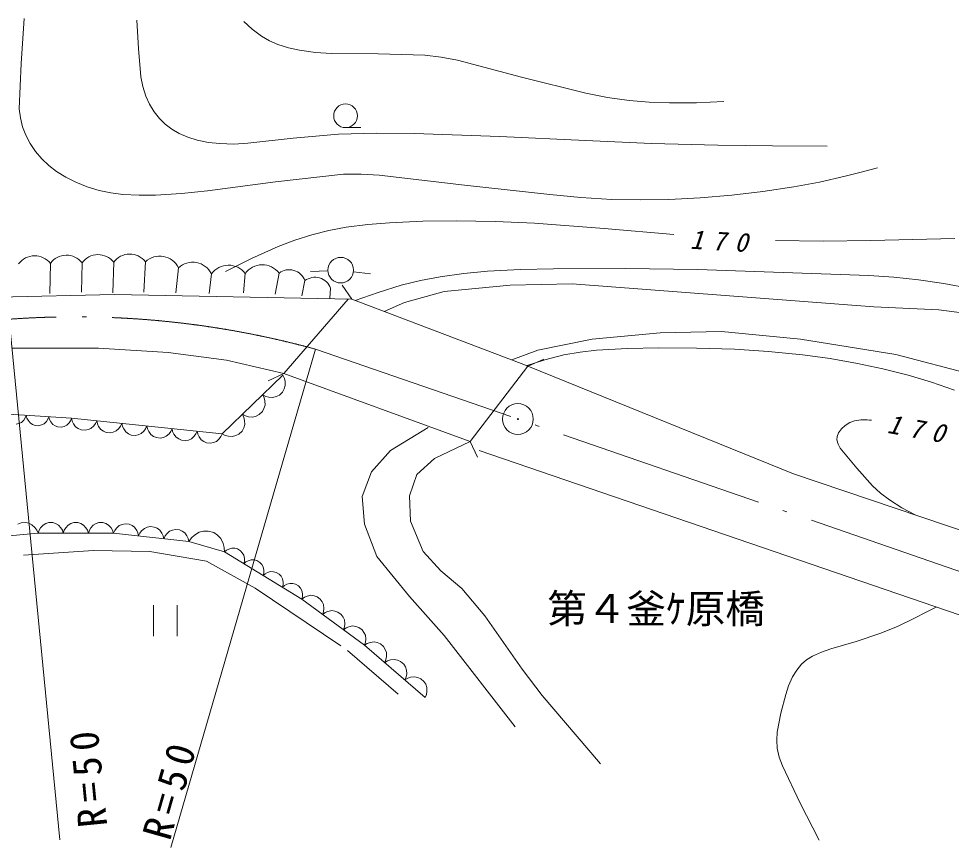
# Model space of a CAD drawing. Units: millimetres, scale not verified. Extents: x -625 to 710962, y -625 to 360139.
# Drawn here: x 471880 to 526119, y 241895 to 290103 of the extents above; entities that cross this region are included whole.
import ezdxf
from ezdxf.enums import TextEntityAlignment as Align

# ---------------------------------------------------------------- set-up
doc = ezdxf.new("R2010")
doc.units = ezdxf.units.MM
doc.header["$LTSCALE"] = 1000
doc.linetypes.add('DASHED', pattern=[7.5, 6, -1.5])
doc.linetypes.add('LONG_DASHED_DOTTED', pattern=[15.25, 12, -1.5, 0.25, -1.5])
doc.layers.add('S-SUV', color=7, linetype='Continuous', lineweight=13)
doc.styles.add('ＭＳ ゴシック', font='')
doc.styles.get('ＭＳ ゴシック').set_extended_font_data('MS Gothic')

msp = doc.modelspace()

# ---------------------------------------------------------------- linework, layer by layer
at = {"layer": 'S-SUV'}
for p, q in [((472205, 290103), (472031, 287492)), ((478758, 290020), (478845, 288366)), ((484972, 289940), (485468, 289489)), ((485468, 289489), (486003, 289084)), ((486003, 289084), (486462, 288817)), ((486462, 288817), (486951, 288601)), ((486951, 288601), (487571, 288403)), ((478845, 288366), (478992, 286713)), ((487571, 288403), (488215, 288261)), ((488215, 288261), (489141, 288134)), ((489141, 288134), (490074, 288066)), ((490074, 288066), (492788, 288057)), ((492788, 288057), (495505, 287988)), ((472031, 287492), (471916, 284858)), ((495505, 287988), (496453, 287865)), ((496453, 287865), (497403, 287681)), ((497403, 287681), (501129, 286693)), ((478992, 286713), (479106, 286156)), ((501129, 286693), (504858, 285765)), ((479106, 286156), (479282, 285602)), ((479282, 285602), (479494, 285132)), ((504858, 285765), (506114, 285525)), ((506114, 285525), (507379, 285344)), ((507379, 285344), (508551, 285240)), ((471916, 284858), (471983, 284338)), ((479494, 285132), (479764, 284680)), ((508551, 285240), (509737, 285196)), ((509737, 285196), (511304, 285210)), ((511304, 285210), (512882, 285281)), ((471983, 284338), (472113, 283818)), ((479764, 284680), (480061, 284297)), ((480061, 284297), (480402, 283957)), ((472113, 283818), (472302, 283322)), ((480402, 283957), (480785, 283667)), ((490890, 283764), (491785, 283764)), ((472302, 283322), (472553, 282838)), ((480785, 283667), (481212, 283421)), ((481212, 283421), (481721, 283201)), ((481721, 283201), (482262, 283035)), ((485213, 282850), (487841, 283147)), ((487841, 283147), (490479, 283384)), ((490479, 283384), (492677, 283435)), ((492677, 283435), (494876, 283427)), ((494876, 283427), (499859, 283244)), ((499859, 283244), (504847, 283006)), ((472553, 282838), (472862, 282374)), ((482262, 283035), (482915, 282903)), ((482915, 282903), (483582, 282831)), ((483582, 282831), (484390, 282810)), ((484390, 282810), (485213, 282850)), ((504847, 283006), (508691, 282840)), ((508691, 282840), (512537, 282734)), ((512537, 282734), (515716, 282698)), ((515716, 282698), (518905, 282688)), ((472862, 282374), (473220, 281947)), ((473220, 281947), (473626, 281559)), ((473626, 281559), (474078, 281213)), ((474078, 281213), (474621, 280875)), ((486808, 280601), (490771, 281050)), ((490771, 281050), (491806, 281057)), ((491806, 281057), (492850, 281005)), ((492850, 281005), (497808, 280417)), ((519944, 280936), (520881, 281176)), ((520881, 281176), (521825, 281432)), ((474621, 280875), (475206, 280583)), ((475206, 280583), (475868, 280320)), ((482856, 280092), (486808, 280601)), ((497808, 280417), (502768, 279865)), ((516965, 280316), (518457, 280596)), ((518457, 280596), (519944, 280936)), ((475868, 280320), (476557, 280111)), ((476557, 280111), (477240, 279965)), ((477240, 279965), (477945, 279878)), ((477945, 279878), (478881, 279829)), ((479830, 279840), (481347, 279936)), ((481347, 279936), (482856, 280092)), ((513349, 279842), (515157, 280048)), ((515157, 280048), (516965, 280316)), ((478881, 279829), (479830, 279840)), ((502768, 279865), (504567, 279695)), ((504567, 279695), (506371, 279586)), ((506371, 279586), (508021, 279556)), ((508021, 279556), (509681, 279586)), ((509681, 279586), (511517, 279684)), ((511517, 279684), (513349, 279842)), ((493450, 278233), (495392, 278315)), ((495392, 278315), (497329, 278336)), ((497329, 278336), (499609, 278297)), ((499609, 278297), (501883, 278198)), ((488924, 277530), (489917, 277776)), ((489917, 277776), (490926, 277964)), ((490926, 277964), (492178, 278128)), ((492178, 278128), (493450, 278233)), ((501883, 278198), (505929, 277893)), ((505929, 277893), (509980, 277543)), ((486973, 276843), (487940, 277215)), ((487940, 277215), (488924, 277530)), ((515899, 277206), (518666, 277168)), ((518666, 277168), (521446, 277190)), ((521446, 277190), (526315, 277316)), ((485428, 276149), (486973, 276843)), ((483901, 275397), (485428, 276149)), ((473723, 275866), (473690, 274112)), ((475566, 275900), (475544, 274200)), ((477409, 275933), (477354, 274156)), ((479252, 275966), (479164, 274200)), ((481172, 275613), (481018, 274156)), ((501060, 275511), (502979, 275557)), ((502979, 275557), (507168, 275567)), ((507168, 275567), (511352, 275518)), ((483093, 275259), (482960, 274112)), ((485057, 275282), (484947, 274156)), ((487022, 275304), (486801, 274067)), ((489860, 275436), (488861, 275388)), ((491353, 275379), (492345, 275255)), ((495256, 274869), (496397, 275084)), ((496397, 275084), (497767, 275275)), ((497767, 275275), (499143, 275406)), ((499143, 275406), (501060, 275511)), ((511352, 275518), (516331, 275333)), ((516331, 275333), (521321, 275152)), ((521321, 275152), (522767, 275060)), ((522767, 275060), (524214, 274906)), ((488523, 274862), (488346, 273979)), ((490699, 274602), (491247, 273777)), ((492778, 274178), (494130, 274595)), ((494130, 274595), (495256, 274869)), ((496627, 274224), (500455, 274602)), ((500455, 274602), (504072, 274686)), ((504072, 274686), (521611, 273340)), ((524214, 274906), (525676, 274695)), ((525676, 274695), (527133, 274423)), ((469272, 273865), (477458, 274055)), ((477458, 274055), (491247, 273777)), ((490024, 274421), (489980, 273847)), ((491443, 273702), (492778, 274178)), ((494314, 273593), (496627, 274224)), ((491247, 273777), (501500, 269894)), ((493131, 273063), (494314, 273593)), ((521611, 273340), (525395, 273172)), ((525395, 273172), (527330, 272920)), ((471338, 272618), (474280, 242325)), ((505230, 271448), (509184, 271826)), ((509184, 271826), (512759, 271910)), ((512759, 271910), (517343, 271448)), ((502076, 270817), (505230, 271448)), ((517343, 271448), (522895, 270564)), ((471481, 270943), (476529, 270943)), ((476529, 270943), (480566, 270691)), ((480566, 270691), (483970, 270228)), ((489149, 270874), (480720, 241895)), ((500557, 270251), (502076, 270817)), ((503590, 270542), (504532, 270708)), ((504532, 270708), (505484, 270815)), ((505484, 270815), (507287, 270910)), ((507287, 270910), (509090, 270944)), ((509090, 270944), (511296, 270940)), ((511296, 270940), (513509, 270875)), ((513509, 270875), (515484, 270738)), ((515484, 270738), (517462, 270540)), ((483970, 270228), (487294, 269460)), ((501400, 269907), (502484, 270253)), ((501500, 269894), (502415, 270298)), ((502484, 270253), (503590, 270542)), ((517462, 270540), (519067, 270325)), ((519067, 270325), (520663, 270050)), ((522895, 270564), (527900, 269260)), ((501499, 269893), (516934, 263633)), ((520663, 270050), (522140, 269736)), ((522140, 269736), (523612, 269361)), ((487247, 269357), (483719, 265951)), ((487294, 269460), (486388, 269038)), ((487331, 269176), (487247, 269357)), ((498139, 265502), (487294, 269460)), ((487374, 268997), (487331, 269176)), ((523612, 269361), (524961, 268955)), ((487227, 268383), (487323, 268561)), ((487323, 268561), (487384, 268756)), ((487384, 268756), (487374, 268997)), ((524961, 268955), (526293, 268492)), ((486071, 268222), (486246, 268129)), ((486154, 268041), (486071, 268222)), ((486198, 267861), (486154, 268041)), ((486246, 268129), (486427, 268082)), ((486427, 268082), (486666, 268064)), ((486666, 268064), (486864, 268118)), ((486864, 268118), (487045, 268207)), ((487045, 268207), (487227, 268383)), ((486051, 267248), (486147, 267425)), ((486147, 267425), (486208, 267621)), ((486208, 267621), (486198, 267861)), ((474959, 266863), (471006, 267106)), ((472178, 266753), (472261, 266877)), ((472261, 266877), (472323, 267025)), ((472323, 267025), (472364, 266871)), ((472364, 266871), (472435, 266737)), ((473579, 266796), (473641, 266944)), ((473641, 266944), (473682, 266790)), ((474897, 266715), (474959, 266863)), ((483719, 265951), (474959, 266863)), ((474959, 266863), (474997, 266690)), ((484895, 267086), (485070, 266993)), ((484978, 266905), (484895, 267086)), ((485022, 266726), (484978, 266905)), ((485070, 266993), (485251, 266947)), ((485251, 266947), (485490, 266928)), ((485490, 266928), (485688, 266983)), ((485688, 266983), (485869, 267072)), ((485869, 267072), (486051, 267248)), ((471733, 266506), (471890, 266546)), ((471890, 266546), (472040, 266616)), ((472040, 266616), (472178, 266753)), ((472435, 266737), (472554, 266584)), ((472554, 266584), (472694, 266496)), ((472694, 266496), (472846, 266438)), ((472846, 266438), (473051, 266425)), ((473051, 266425), (473208, 266465)), ((473208, 266465), (473358, 266535)), ((473358, 266535), (473496, 266672)), ((473496, 266672), (473579, 266796)), ((473682, 266790), (473753, 266656)), ((473753, 266656), (473872, 266503)), ((473872, 266503), (474012, 266415)), ((474012, 266415), (474164, 266356)), ((474164, 266356), (474369, 266344)), ((474369, 266344), (474526, 266384)), ((474526, 266384), (474676, 266454)), ((474676, 266454), (474814, 266591)), ((474814, 266591), (474897, 266715)), ((474997, 266690), (475069, 266538)), ((475069, 266538), (475195, 266363)), ((475195, 266363), (475347, 266258)), ((476086, 266270), (476245, 266416)), ((476245, 266416), (476343, 266549)), ((476343, 266549), (476419, 266711)), ((476419, 266711), (476457, 266537)), ((476457, 266537), (476529, 266386)), ((476529, 266386), (476655, 266211)), ((477705, 266264), (477803, 266397)), ((477803, 266397), (477879, 266559)), ((477879, 266559), (477917, 266385)), ((477917, 266385), (477989, 266234)), ((479263, 266245), (479339, 266407)), ((479339, 266407), (479376, 266233)), ((484971, 266290), (485032, 266485)), ((485032, 266485), (485022, 266726)), ((495691, 266322), (493513, 264984)), ((519725, 266238), (519946, 266443)), ((519946, 266443), (520209, 266607)), ((520209, 266607), (520494, 266713)), ((520494, 266713), (520857, 266769)), ((520857, 266769), (521228, 266764)), ((521228, 266764), (521350, 266754)), ((521350, 266754), (521482, 266739)), ((475347, 266258), (475512, 266186)), ((475512, 266186), (475739, 266162)), ((475739, 266162), (475916, 266199)), ((475916, 266199), (476086, 266270)), ((476655, 266211), (476806, 266106)), ((476806, 266106), (476972, 266034)), ((476972, 266034), (477199, 266010)), ((477199, 266010), (477376, 266047)), ((477376, 266047), (477546, 266118)), ((477546, 266118), (477705, 266264)), ((477989, 266234), (478115, 266058)), ((478115, 266058), (478266, 265954)), ((478266, 265954), (478432, 265882)), ((478432, 265882), (478658, 265858)), ((478658, 265858), (478836, 265895)), ((478836, 265895), (479005, 265966)), ((479005, 265966), (479164, 266111)), ((479164, 266111), (479263, 266245)), ((479376, 266233), (479449, 266082)), ((479449, 266082), (479575, 265906)), ((479575, 265906), (479726, 265802)), ((479726, 265802), (479892, 265729)), ((480296, 265743), (480465, 265814)), ((480465, 265814), (480624, 265959)), ((480624, 265959), (480723, 266093)), ((480723, 266093), (480799, 266255)), ((480799, 266255), (480836, 266081)), ((480836, 266081), (480909, 265930)), ((480909, 265930), (481035, 265754)), ((481925, 265662), (482084, 265807)), ((482084, 265807), (482183, 265941)), ((482183, 265941), (482259, 266103)), ((482259, 266103), (482296, 265929)), ((482296, 265929), (482369, 265778)), ((482369, 265778), (482495, 265602)), ((483544, 265655), (483643, 265789)), ((483643, 265789), (483719, 265951)), ((483719, 265951), (483894, 265858)), ((483894, 265858), (484075, 265811)), ((484075, 265811), (484314, 265793)), ((484314, 265793), (484512, 265847)), ((484512, 265847), (484693, 265936)), ((484693, 265936), (484875, 266112)), ((484875, 266112), (484971, 266290)), ((519468, 265601), (519481, 265799)), ((519481, 265799), (519559, 266004)), ((519559, 266004), (519725, 266238)), ((479892, 265729), (480118, 265706)), ((480118, 265706), (480296, 265743)), ((481035, 265754), (481186, 265650)), ((481186, 265650), (481352, 265577)), ((481352, 265577), (481578, 265554)), ((481578, 265554), (481756, 265591)), ((481756, 265591), (481925, 265662)), ((482495, 265602), (482646, 265498)), ((482646, 265498), (482812, 265425)), ((482812, 265425), (483038, 265402)), ((483038, 265402), (483215, 265439)), ((483215, 265439), (483385, 265510)), ((483385, 265510), (483544, 265655)), ((498139, 265502), (496064, 264517)), ((498560, 264595), (498139, 265502)), ((519530, 265359), (519468, 265601)), ((519657, 265120), (519530, 265359)), ((493513, 264984), (492393, 263740)), ((527301, 255165), (498666, 264981)), ((520619, 263946), (519657, 265120)), ((496064, 264517), (495038, 263584)), ((492393, 263740), (491864, 262309)), ((516934, 263633), (543463, 254655)), ((521534, 262920), (520619, 263946)), ((495038, 263584), (494602, 262340)), ((522003, 262491), (521534, 262920)), ((491864, 262309), (491989, 260691)), ((494602, 262340), (494664, 260878)), ((522518, 262102), (522003, 262491)), ((523245, 261646), (522518, 262102)), ((524012, 261238), (523245, 261646)), ((472020, 260767), (471835, 260689)), ((472271, 260790), (472020, 260767)), ((472466, 260746), (472271, 260790)), ((472653, 260665), (472466, 260746)), ((472827, 260501), (472653, 260665)), ((472938, 260352), (472827, 260501)), ((473016, 260172), (472938, 260352)), ((473158, 260482), (473074, 260340)), ((473300, 260643), (473158, 260482)), ((473461, 260730), (473300, 260643)), ((473632, 260785), (473461, 260730)), ((473859, 260785), (473632, 260785)), ((474030, 260730), (473859, 260785)), ((474191, 260643), (474030, 260730)), ((474333, 260482), (474191, 260643)), ((474421, 260340), (474333, 260482)), ((474618, 260482), (474534, 260340)), ((474760, 260643), (474618, 260482)), ((474921, 260730), (474760, 260643)), ((475092, 260785), (474921, 260730)), ((475319, 260785), (475092, 260785)), ((475490, 260730), (475319, 260785)), ((475651, 260643), (475490, 260730)), ((475793, 260482), (475651, 260643)), ((475881, 260340), (475793, 260482)), ((476078, 260482), (475994, 260340)), ((476220, 260643), (476078, 260482)), ((476381, 260730), (476220, 260643)), ((476552, 260785), (476381, 260730)), ((476779, 260785), (476552, 260785)), ((476950, 260730), (476779, 260785)), ((477111, 260643), (476950, 260730)), ((477253, 260482), (477111, 260643)), ((477341, 260340), (477253, 260482)), ((477572, 260466), (477472, 260333)), ((477732, 260611), (477572, 260466)), ((477903, 260681), (477732, 260611)), ((478080, 260717), (477903, 260681)), ((478307, 260691), (478080, 260717)), ((478472, 260618), (478307, 260691)), ((478623, 260512), (478472, 260618)), ((478747, 260336), (478623, 260512)), ((479192, 260449), (479032, 260304)), ((479363, 260519), (479192, 260449)), ((479540, 260554), (479363, 260519)), ((479766, 260529), (479540, 260554)), ((479932, 260455), (479766, 260529)), ((480083, 260350), (479932, 260455)), ((480207, 260173), (480083, 260350)), ((480822, 260356), (480652, 260287)), ((481000, 260392), (480822, 260356)), ((481226, 260367), (481000, 260392)), ((481392, 260293), (481226, 260367)), ((491989, 260691), (492704, 258824)), ((494664, 260878), (495411, 259104)), ((464925, 259442), (473016, 260172)), ((473074, 260340), (473016, 260172)), ((473016, 260172), (477395, 260172)), ((474476, 260172), (474421, 260340)), ((474534, 260340), (474476, 260172)), ((475935, 260172), (475881, 260340)), ((475994, 260340), (475935, 260172)), ((477395, 260172), (477341, 260340)), ((477472, 260333), (477395, 260172)), ((477395, 260172), (481775, 259685)), ((478819, 260184), (478747, 260336)), ((478855, 260010), (478819, 260184)), ((478932, 260171), (478855, 260010)), ((479032, 260304), (478932, 260171)), ((480279, 260021), (480207, 260173)), ((480315, 259847), (480279, 260021)), ((480392, 260009), (480315, 259847)), ((480492, 260142), (480392, 260009)), ((480652, 260287), (480492, 260142)), ((481543, 260188), (481392, 260293)), ((481667, 260011), (481543, 260188)), ((481739, 259859), (481667, 260011)), ((481775, 259685), (481739, 259859)), ((481928, 259899), (481775, 259685)), ((482106, 260065), (481928, 259899)), ((482375, 260234), (482106, 260065)), ((482639, 260291), (482375, 260234)), ((482904, 260297), (482639, 260291)), ((483225, 260203), (482904, 260297)), ((483445, 260054), (483225, 260203)), ((483636, 259863), (483445, 260054)), ((483771, 259576), (483636, 259863)), ((481775, 259685), (483843, 259077)), ((483836, 259338), (483771, 259576)), ((483843, 259077), (483836, 259338)), ((484283, 259306), (484098, 259249)), ((484448, 259299), (484283, 259306)), ((484606, 259260), (484448, 259299)), ((483967, 259179), (483843, 259077)), ((483843, 259077), (488345, 256340)), ((484098, 259249), (483967, 259179)), ((484781, 259154), (484606, 259260)), ((484887, 259032), (484781, 259154)), ((484970, 258889), (484887, 259032)), ((485004, 258698), (484970, 258889)), ((492704, 258824), (494602, 256491)), ((495411, 259104), (496438, 257984)), ((484969, 258393), (485005, 258548)), ((485092, 258495), (484969, 258393)), ((485005, 258548), (485004, 258698)), ((485224, 258565), (485092, 258495)), ((485409, 258622), (485224, 258565)), ((485574, 258614), (485409, 258622)), ((485732, 258576), (485574, 258614)), ((485906, 258470), (485732, 258576)), ((486013, 258347), (485906, 258470)), ((486095, 258205), (486013, 258347)), ((486130, 258014), (486095, 258205)), ((486094, 257708), (486130, 257863)), ((486218, 257810), (486094, 257708)), ((486130, 257863), (486130, 258014)), ((486349, 257881), (486218, 257810)), ((486534, 257938), (486349, 257881)), ((486699, 257930), (486534, 257938)), ((486857, 257892), (486699, 257930)), ((487031, 257786), (486857, 257892)), ((487138, 257663), (487031, 257786)), ((487221, 257520), (487138, 257663)), ((496438, 257984), (497651, 256958)), ((487219, 257024), (487256, 257179)), ((487343, 257126), (487219, 257024)), ((487255, 257330), (487221, 257520)), ((487256, 257179), (487255, 257330)), ((487474, 257196), (487343, 257126)), ((487659, 257253), (487474, 257196)), ((487824, 257246), (487659, 257253)), ((487982, 257207), (487824, 257246)), ((488157, 257101), (487982, 257207)), ((488263, 256979), (488157, 257101)), ((488346, 256836), (488263, 256979)), ((488380, 256645), (488346, 256836)), ((488381, 256495), (488380, 256645)), ((488869, 256558), (488653, 256511)), ((489057, 256533), (488869, 256558)), ((497651, 256958), (498989, 255371)), ((488345, 256340), (488381, 256495)), ((488496, 256444), (488345, 256340)), ((488345, 256340), (491992, 253663)), ((488653, 256511), (488496, 256444)), ((489233, 256473), (489057, 256533)), ((489421, 256335), (489233, 256473)), ((489531, 256185), (489421, 256335)), ((489611, 256013), (489531, 256185)), ((489631, 255793), (489611, 256013)), ((494602, 256491), (496624, 254220)), ((479719, 255979), (479719, 254179)), ((481101, 254179), (481101, 255979)), ((489560, 255447), (489617, 255621)), ((489712, 255552), (489560, 255447)), ((489617, 255621), (489631, 255793)), ((489868, 255619), (489712, 255552)), ((490085, 255666), (489868, 255619)), ((490272, 255640), (490085, 255666)), ((490449, 255581), (490272, 255640)), ((490637, 255443), (490449, 255581)), ((524014, 255239), (524619, 255550)), ((524619, 255550), (525230, 255875)), ((490746, 255292), (490637, 255443)), ((490827, 255121), (490746, 255292)), ((490847, 254901), (490827, 255121)), ((498989, 255371), (501166, 252260)), ((523026, 254767), (524014, 255239)), ((490776, 254555), (490833, 254729)), ((490927, 254659), (490776, 254555)), ((490833, 254729), (490847, 254901)), ((491084, 254727), (490927, 254659)), ((491301, 254773), (491084, 254727)), ((491488, 254748), (491301, 254773)), ((491664, 254689), (491488, 254748)), ((491853, 254551), (491664, 254689)), ((491962, 254400), (491853, 254551)), ((492042, 254229), (491962, 254400)), ((522020, 254352), (523026, 254767)), ((492063, 254008), (492042, 254229)), ((492049, 253836), (492063, 254008)), ((492548, 253845), (492322, 253814)), ((492738, 253804), (492548, 253845)), ((496624, 254220), (500762, 248900)), ((519117, 253447), (520591, 253875)), ((520591, 253875), (522020, 254352)), ((491992, 253663), (492049, 253836)), ((492155, 253758), (491992, 253663)), ((491992, 253663), (495520, 250622)), ((492322, 253814), (492155, 253758)), ((492914, 253729), (492738, 253804)), ((493097, 253572), (492914, 253729)), ((493197, 253408), (493097, 253572)), ((493265, 253226), (493197, 253408)), ((518558, 253257), (519117, 253447)), ((493168, 252649), (493240, 252823)), ((493240, 252823), (493268, 252998)), ((493268, 252998), (493265, 253226)), ((493498, 252800), (493331, 252744)), ((493724, 252831), (493498, 252800)), ((493914, 252790), (493724, 252831)), ((494090, 252715), (493914, 252790)), ((517411, 252542), (517704, 252802)), ((517704, 252802), (518042, 253019)), ((518042, 253019), (518558, 253257)), ((493331, 252744), (493168, 252649)), ((494273, 252558), (494090, 252715)), ((494373, 252395), (494273, 252558)), ((494441, 252212), (494373, 252395)), ((494445, 251984), (494441, 252212)), ((501166, 252260), (502317, 250735)), ((517126, 252195), (517411, 252542)), ((494344, 251635), (494416, 251809)), ((494507, 251730), (494344, 251635)), ((494416, 251809), (494445, 251984)), ((494674, 251787), (494507, 251730)), ((494900, 251817), (494674, 251787)), ((495090, 251776), (494900, 251817)), ((495266, 251701), (495090, 251776)), ((495449, 251544), (495266, 251701)), ((516654, 251300), (516887, 251806)), ((516887, 251806), (517126, 252195)), ((495549, 251381), (495449, 251544)), ((495617, 251199), (495549, 251381)), ((495621, 250970), (495617, 251199)), ((516484, 250791), (516654, 251300)), ((495520, 250622), (495592, 250795)), ((495592, 250795), (495621, 250970)), ((502317, 250735), (505709, 246753)), ((516212, 249701), (516484, 250791)), ((515998, 248598), (516212, 249701)), ((515966, 248133), (515998, 248598)), ((515996, 247672), (515966, 248133)), ((516113, 247151), (515996, 247672)), ((516290, 246641), (516113, 247151)), ((517330, 244468), (516290, 246641)), ((518425, 242321), (517330, 244468))]:
    msp.add_line(p, q, dxfattribs=at)
at = {"layer": 'S-SUV', "linetype": 'DASHED'}
for p, q in [((491050, 273781), (487294, 269460)), ((501499, 269893), (498139, 265502)), ((472165, 258886), (476233, 259169)), ((476233, 259169), (479510, 259112)), ((479510, 259112), (482813, 258547)), ((482813, 258547), (485638, 256965)), ((485638, 256965), (491006, 253349)), ((491006, 253349), (493945, 250806))]:
    msp.add_line(p, q, dxfattribs=at)
at = {"layer": 'S-SUV', "linetype": 'LONG_DASHED_DOTTED'}
msp.add_line((489149, 270874), (559844, 246465), dxfattribs=at)
at = {"layer": 'S-SUV'}
for centre, radius in [((490890, 284453), 688), ((490609, 275472), 746), ((500912, 266813), 896), ((500912, 266813), 27)]:
    msp.add_circle(centre, radius, dxfattribs=at)
for centre, radius, start, end in [((472814, 275159), 1152, 37.8991, 144.1592), ((474657, 275192), 1152, 37.8991, 144.1592), ((476500, 275225), 1152, 37.8991, 144.1592), ((478343, 275258), 1152, 37.8991, 144.1592), ((480080, 275069), 1220, 26.4492, 132.7094), ((482000, 274716), 1220, 26.4492, 132.7094), ((484083, 274534), 1228, 37.5136, 143.7739), ((486048, 274556), 1228, 37.5136, 143.7739), ((487607, 274520), 978, 20.4804, 126.7406), ((489108, 274079), 978, 20.4804, 126.7406)]:
    msp.add_arc(centre, radius, start, end, dxfattribs=at)
at = {"layer": 'S-SUV', "linetype": 'LONG_DASHED_DOTTED'}
msp.add_arc((475164, 219870), 52887, 74.6666, 94.1492, dxfattribs=at)

# ---------------------------------------------------------------- texts
at = {"layer": 'S-SUV', "style": 'ＭＳ ゴシック'}
msp.add_text('第４釜ｹ原橋', height=1686, dxfattribs=at).set_placement((502625, 254436), align=Align.BOTTOM_LEFT)
at = {"layer": 'S-SUV', "attachment_point": 7, "style": 'ＭＳ ゴシック'}
for s, insert, char_height, rotation in [('\\T1.73;\\Q15;170', (510900, 276703), 1100, 356.7), ('\\T1.73;\\Q15;170', (522332, 265998), 1100, 349.7), ('\\T1.3;R=50', (477063, 243142), 1686, 95.6), ('\\T1.3;R=50', (480699, 242208), 1686, 74.1)]:
    msp.add_mtext(s, dxfattribs=dict(at, insert=insert, char_height=char_height, rotation=rotation))

doc.saveas('drawing.dxf')
